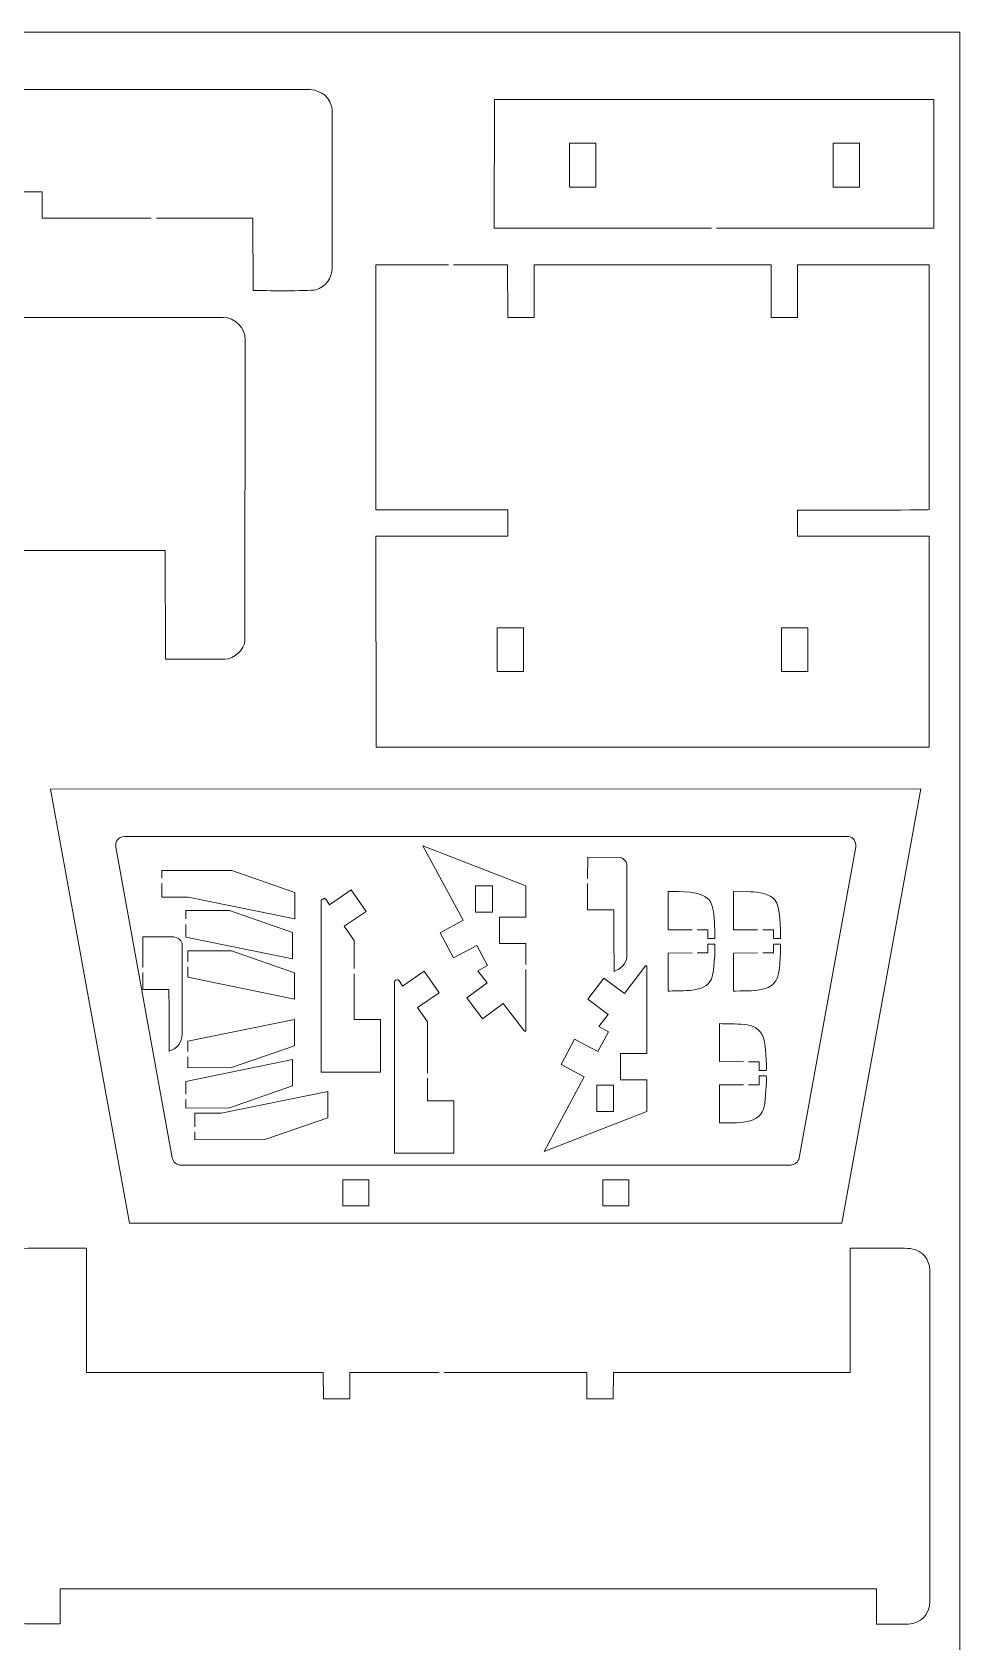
# Model space of a CAD drawing. Header units: centimetres. Extents: x -72 to 73, y -15 to 15.
# Drawn here: x -31.07 to -20.5, y -3.5 to 14.85 of the extents above; entities that cross this region are included whole.
import ezdxf

# ---------------------------------------------------------------- set-up
doc = ezdxf.new("R2010")
doc.units = ezdxf.units.CM
doc.header["$MEASUREMENT"] = 0
doc.layers.add('Camada 1', color=7, linetype='Continuous')

msp = doc.modelspace()

# ---------------------------------------------------------------- linework, layer by layer
at = {"layer": 'Camada 1', "color": 1, "lineweight": 9}
msp.add_open_spline([(-41.5, -14.85), (-41.5, -14.85), (-20.5, -14.85), (-20.5, -14.85), (-20.5, -14.85), (-20.5, -14.85), (-20.5, 14.85), (-20.5, 14.85), (-20.5, 14.85), (-20.5, 14.85), (-41.5, 14.85), (-41.5, 14.85), (-41.5, 14.85), (-41.5, 14.85), (-41.5, -14.85), (-41.5, -14.85), (-41.5, -14.85), (-41.5, -14.85), (-41.5, -14.85), (-41.5, -14.85)], degree=3, knots=[0, 0, 0, 0, 0.16666667, 0.16666667, 0.16666667, 0.16666667, 0.33333333, 0.33333333, 0.33333333, 0.33333333, 0.5, 0.5, 0.5, 0.5, 0.66666667, 0.66666667, 0.66666667, 0.66666667, 1, 1, 1, 1], dxfattribs=at)
at = {"layer": 'Camada 1', "color": 3, "lineweight": 9}
for points, knots in [([(-29.65087, 12.73196), (-29.65087, 12.73196), (-28.55124, 12.73196), (-28.55124, 12.73196), (-28.55124, 12.73196), (-28.55124, 12.73196), (-28.54828, 11.90544), (-28.54828, 11.90544), (-28.54828, 11.90544), (-28.43201, 11.90478), (-27.93787, 11.89739), (-27.83648, 11.91426), (-27.83648, 11.91426), (-27.7229, 11.94573), (-27.65414, 12.04424), (-27.64824, 12.16428), (-27.64824, 12.16428), (-27.64824, 12.16428), (-27.65118, 13.97321), (-27.65118, 13.97321), (-27.65118, 13.97321), (-27.6643, 14.09182), (-27.76641, 14.19003), (-27.9012, 14.19675), (-27.9012, 14.19675), (-27.9012, 14.19675), (-37.29879, 14.19675), (-37.29879, 14.19675), (-37.29879, 14.19675), (-37.4438, 14.19274), (-37.5427, 14.08345), (-37.55176, 13.94674), (-37.55176, 13.94674), (-37.55176, 13.94674), (-37.54587, 12.10251), (-37.54587, 12.10251), (-37.54587, 12.10251), (-37.52187, 11.99332), (-37.41976, 11.91171), (-37.30173, 11.90544), (-37.30173, 11.90544), (-37.30173, 11.90544), (-36.6517, 11.90838), (-36.6517, 11.90838), (-36.6517, 11.90838), (-36.6517, 11.90838), (-36.6517, 12.72902), (-36.6517, 12.72902), (-36.6517, 12.72902), (-36.6517, 12.72902), (-34.25157, 12.73196), (-34.25157, 12.73196), (-34.25157, 12.73196), (-34.25157, 12.73196), (-34.25157, 13.03198), (-34.25157, 13.03198), (-34.25157, 13.03198), (-34.25157, 13.03198), (-33.95155, 13.03198), (-33.95155, 13.03198), (-33.95155, 13.03198), (-33.95155, 13.03198), (-33.95155, 12.73196), (-33.95155, 12.73196), (-33.95155, 12.73196), (-33.95155, 12.73196), (-31.25139, 12.73196), (-31.25139, 12.73196), (-31.25139, 12.73196), (-31.25139, 12.73196), (-31.25139, 13.03198), (-31.25139, 13.03198), (-31.25139, 13.03198), (-31.25139, 13.03198), (-30.95137, 13.03198), (-30.95137, 13.03198), (-30.95137, 13.03198), (-30.95137, 13.03198), (-30.95137, 12.73196), (-30.95137, 12.73196), (-30.95137, 12.73196), (-30.95137, 12.73196), (-29.7097, 12.73196), (-29.7097, 12.73196)], [0, 0, 0, 0, 0.04545455, 0.04545455, 0.04545455, 0.04545455, 0.09090909, 0.09090909, 0.09090909, 0.09090909, 0.13636364, 0.13636364, 0.13636364, 0.13636364, 0.18181818, 0.18181818, 0.18181818, 0.18181818, 0.22727273, 0.22727273, 0.22727273, 0.22727273, 0.27272727, 0.27272727, 0.27272727, 0.27272727, 0.31818182, 0.31818182, 0.31818182, 0.31818182, 0.36363636, 0.36363636, 0.36363636, 0.36363636, 0.40909091, 0.40909091, 0.40909091, 0.40909091, 0.45454545, 0.45454545, 0.45454545, 0.45454545, 0.5, 0.5, 0.5, 0.5, 0.54545455, 0.54545455, 0.54545455, 0.54545455, 0.59090909, 0.59090909, 0.59090909, 0.59090909, 0.63636364, 0.63636364, 0.63636364, 0.63636364, 0.68181818, 0.68181818, 0.68181818, 0.68181818, 0.72727273, 0.72727273, 0.72727273, 0.72727273, 0.77272727, 0.77272727, 0.77272727, 0.77272727, 0.81818182, 0.81818182, 0.81818182, 0.81818182, 0.86363636, 0.86363636, 0.86363636, 0.86363636, 0.90909091, 0.90909091, 0.90909091, 0.90909091, 1, 1, 1, 1]), ([(-23.27059, 12.61613), (-23.27059, 12.61613), (-20.79691, 12.61613), (-20.79691, 12.61613), (-20.79691, 12.61613), (-20.79691, 12.61613), (-20.79691, 14.08387), (-20.79691, 14.08387), (-20.79691, 14.08387), (-20.79691, 14.08387), (-25.80015, 14.08387), (-25.80015, 14.08387), (-25.80015, 14.08387), (-25.80015, 14.08387), (-25.80309, 12.61613), (-25.80309, 12.61613), (-25.80309, 12.61613), (-25.80309, 12.61613), (-23.32941, 12.61613), (-23.32941, 12.61613)], [0, 0, 0, 0, 0.16666667, 0.16666667, 0.16666667, 0.16666667, 0.33333333, 0.33333333, 0.33333333, 0.33333333, 0.5, 0.5, 0.5, 0.5, 0.66666667, 0.66666667, 0.66666667, 0.66666667, 1, 1, 1, 1]), ([(-26.26719, 12.20016), (-26.26719, 12.20016), (-25.65304, 12.20016), (-25.65304, 12.20016), (-25.65304, 12.20016), (-25.65304, 12.20016), (-25.65009, 11.60013), (-25.65009, 11.60013), (-25.65009, 11.60013), (-25.65009, 11.60013), (-25.35008, 11.60013), (-25.35008, 11.60013), (-25.35008, 11.60013), (-25.35008, 11.60013), (-25.35008, 12.20016), (-25.35008, 12.20016), (-25.35008, 12.20016), (-25.35008, 12.20016), (-22.64991, 12.20016), (-22.64991, 12.20016), (-22.64991, 12.20016), (-22.64991, 12.20016), (-22.64991, 11.60013), (-22.64991, 11.60013), (-22.64991, 11.60013), (-22.64991, 11.60013), (-22.35284, 11.60013), (-22.35284, 11.60013), (-22.35284, 11.60013), (-22.35284, 11.60013), (-22.3499, 11.60307), (-22.3499, 11.60307), (-22.3499, 11.60307), (-22.3499, 11.60307), (-22.3499, 12.20016), (-22.3499, 12.20016), (-22.3499, 12.20016), (-22.3499, 12.20016), (-20.84981, 12.20016), (-20.84981, 12.20016), (-20.84981, 12.20016), (-20.84981, 12.20016), (-20.84981, 9.40882), (-20.84981, 9.40882), (-20.84981, 9.40882), (-20.85737, 9.40126), (-22.21784, 9.4032), (-22.3499, 9.40294), (-22.3499, 9.40294), (-22.3499, 9.40294), (-22.3499, 9.10586), (-22.3499, 9.10586), (-22.3499, 9.10586), (-22.3499, 9.10586), (-20.85275, 9.10586), (-20.85275, 9.10586), (-20.85275, 9.10586), (-20.85275, 9.10586), (-20.84981, 9.10292), (-20.84981, 9.10292), (-20.84981, 9.10292), (-20.84981, 9.10292), (-20.84981, 6.69984), (-20.84981, 6.69984), (-20.84981, 6.69984), (-20.84981, 6.69984), (-27.14724, 6.69984), (-27.14724, 6.69984), (-27.14724, 6.69984), (-27.14724, 6.69984), (-27.15019, 9.10586), (-27.15019, 9.10586), (-27.15019, 9.10586), (-27.15019, 9.10586), (-25.65009, 9.10586), (-25.65009, 9.10586), (-25.65009, 9.10586), (-25.65009, 9.10586), (-25.65009, 9.40294), (-25.65009, 9.40294), (-25.65009, 9.40294), (-25.65009, 9.40294), (-25.65304, 9.40588), (-25.65304, 9.40588), (-25.65304, 9.40588), (-25.65304, 9.40588), (-27.15019, 9.40588), (-27.15019, 9.40588), (-27.15019, 9.40588), (-27.15019, 9.40588), (-27.15019, 12.20016), (-27.15019, 12.20016), (-27.15019, 12.20016), (-27.15019, 12.20016), (-26.32602, 12.20016), (-26.32602, 12.20016)], [0, 0, 0, 0, 0.04, 0.04, 0.04, 0.04, 0.08, 0.08, 0.08, 0.08, 0.12, 0.12, 0.12, 0.12, 0.16, 0.16, 0.16, 0.16, 0.2, 0.2, 0.2, 0.2, 0.24, 0.24, 0.24, 0.24, 0.28, 0.28, 0.28, 0.28, 0.32, 0.32, 0.32, 0.32, 0.36, 0.36, 0.36, 0.36, 0.4, 0.4, 0.4, 0.4, 0.44, 0.44, 0.44, 0.44, 0.48, 0.48, 0.48, 0.48, 0.52, 0.52, 0.52, 0.52, 0.56, 0.56, 0.56, 0.56, 0.6, 0.6, 0.6, 0.6, 0.64, 0.64, 0.64, 0.64, 0.68, 0.68, 0.68, 0.68, 0.72, 0.72, 0.72, 0.72, 0.76, 0.76, 0.76, 0.76, 0.8, 0.8, 0.8, 0.8, 0.84, 0.84, 0.84, 0.84, 0.88, 0.88, 0.88, 0.88, 0.92, 0.92, 0.92, 0.92, 1, 1, 1, 1]), ([(-29.54828, 7.70245), (-29.54828, 7.70245), (-29.55122, 8.94076), (-29.55122, 8.94076), (-29.55122, 8.94076), (-29.55122, 8.94076), (-32.24843, 8.94076), (-32.24843, 8.94076), (-32.24843, 8.94076), (-32.24843, 8.94076), (-32.25138, 9.24078), (-32.25138, 9.24078), (-32.25138, 9.24078), (-32.25138, 9.24078), (-32.55139, 9.24078), (-32.55139, 9.24078), (-32.55139, 9.24078), (-32.55139, 9.24078), (-32.55139, 8.94076), (-32.55139, 8.94076), (-32.55139, 8.94076), (-32.55139, 8.94076), (-35.25155, 8.94076), (-35.25155, 8.94076), (-35.25155, 8.94076), (-35.25155, 8.94076), (-35.25155, 9.24078), (-35.25155, 9.24078), (-35.25155, 9.24078), (-35.25155, 9.24078), (-35.55155, 9.24078), (-35.55155, 9.24078), (-35.55155, 9.24078), (-35.55155, 9.24078), (-35.55155, 8.94076), (-35.55155, 8.94076), (-35.55155, 8.94076), (-35.55155, 8.94076), (-38.25173, 8.93781), (-38.25173, 8.93781), (-38.25173, 8.93781), (-38.25173, 8.93781), (-38.25173, 7.70538), (-38.25173, 7.70538), (-38.25173, 7.70538), (-38.25979, 7.69734), (-38.85827, 7.70077), (-38.91941, 7.70245), (-38.91941, 7.70245), (-39.05242, 7.70611), (-39.15701, 7.8227), (-39.1606, 7.95246), (-39.1606, 7.95246), (-39.1606, 7.95246), (-39.1606, 11.34677), (-39.1606, 11.34677), (-39.1606, 11.34677), (-39.15731, 11.48543), (-39.04981, 11.59619), (-38.90765, 11.59974), (-38.90765, 11.59974), (-38.90765, 11.59974), (-28.89236, 11.59974), (-28.89236, 11.59974), (-28.89236, 11.59974), (-28.75234, 11.59799), (-28.64274, 11.48129), (-28.6394, 11.34384), (-28.6394, 11.34384), (-28.6394, 11.34384), (-28.64234, 7.91716), (-28.64234, 7.91716), (-28.64234, 7.91716), (-28.64824, 7.81062), (-28.7666, 7.70819), (-28.87176, 7.70245), (-28.87176, 7.70245), (-28.87176, 7.70245), (-29.54828, 7.70245), (-29.54828, 7.70245)], [0, 0, 0, 0, 0.04761905, 0.04761905, 0.04761905, 0.04761905, 0.0952381, 0.0952381, 0.0952381, 0.0952381, 0.14285714, 0.14285714, 0.14285714, 0.14285714, 0.19047619, 0.19047619, 0.19047619, 0.19047619, 0.23809524, 0.23809524, 0.23809524, 0.23809524, 0.28571429, 0.28571429, 0.28571429, 0.28571429, 0.33333333, 0.33333333, 0.33333333, 0.33333333, 0.38095238, 0.38095238, 0.38095238, 0.38095238, 0.42857143, 0.42857143, 0.42857143, 0.42857143, 0.47619048, 0.47619048, 0.47619048, 0.47619048, 0.52380952, 0.52380952, 0.52380952, 0.52380952, 0.57142857, 0.57142857, 0.57142857, 0.57142857, 0.61904762, 0.61904762, 0.61904762, 0.61904762, 0.66666667, 0.66666667, 0.66666667, 0.66666667, 0.71428571, 0.71428571, 0.71428571, 0.71428571, 0.76190476, 0.76190476, 0.76190476, 0.76190476, 0.80952381, 0.80952381, 0.80952381, 0.80952381, 0.85714286, 0.85714286, 0.85714286, 0.85714286, 0.9047619, 0.9047619, 0.9047619, 0.9047619, 1, 1, 1, 1]), ([(-20.94383, 6.22514), (-20.94383, 6.22514), (-21.84388, 1.27486), (-21.84388, 1.27486), (-21.84388, 1.27486), (-21.84388, 1.27486), (-29.95611, 1.27486), (-29.95611, 1.27486), (-29.95611, 1.27486), (-29.95611, 1.27486), (-30.85617, 6.22222), (-30.85617, 6.22222), (-30.85617, 6.22222), (-30.85617, 6.22222), (-20.94383, 6.22514), (-20.94383, 6.22514)], [0, 0, 0, 0, 0.2, 0.2, 0.2, 0.2, 0.4, 0.4, 0.4, 0.4, 0.6, 0.6, 0.6, 0.6, 1, 1, 1, 1]), ([(-22.42921, 1.93666), (-22.42921, 1.93666), (-29.37078, 1.93666), (-29.37078, 1.93666), (-29.37078, 1.93666), (-29.42188, 1.93921), (-29.45881, 1.96916), (-29.47079, 2.01903), (-29.47079, 2.01903), (-29.47079, 2.01903), (-30.11495, 5.5604), (-30.11495, 5.5604), (-30.11495, 5.5604), (-30.12107, 5.62829), (-30.08627, 5.68072), (-30.01494, 5.68395), (-30.01494, 5.68395), (-30.01494, 5.68395), (-21.7674, 5.68395), (-21.7674, 5.68395), (-21.7674, 5.68395), (-21.71296, 5.67435), (-21.67977, 5.62482), (-21.68505, 5.5663), (-21.68505, 5.5663), (-21.68505, 5.5663), (-22.3292, 2.01903), (-22.3292, 2.01903), (-22.3292, 2.01903), (-22.34133, 1.96589), (-22.38215, 1.94254), (-22.42921, 1.93666)], [0, 0, 0, 0, 0.11111111, 0.11111111, 0.11111111, 0.11111111, 0.22222222, 0.22222222, 0.22222222, 0.22222222, 0.33333333, 0.33333333, 0.33333333, 0.33333333, 0.44444444, 0.44444444, 0.44444444, 0.44444444, 0.55555556, 0.55555556, 0.55555556, 0.55555556, 0.66666667, 0.66666667, 0.66666667, 0.66666667, 0.77777778, 0.77777778, 0.77777778, 0.77777778, 1, 1, 1, 1]), ([(-26.37306, -0.42766), (-26.37306, -0.42766), (-24.74844, -0.42766), (-24.74844, -0.42766), (-24.74844, -0.42766), (-24.74844, -0.42766), (-24.74844, -0.72768), (-24.74844, -0.72768), (-24.74844, -0.72768), (-24.74844, -0.72768), (-24.44844, -0.72768), (-24.44844, -0.72768), (-24.44844, -0.72768), (-24.44844, -0.72768), (-24.44548, -0.42766), (-24.44548, -0.42766), (-24.44548, -0.42766), (-24.44548, -0.42766), (-21.74827, -0.42766), (-21.74827, -0.42766), (-21.74827, -0.42766), (-21.74827, -0.42766), (-21.74827, 0.99007), (-21.74827, 0.99007), (-21.74827, 0.99007), (-21.63384, 0.99007), (-21.11984, 0.99851), (-21.04823, 0.98419), (-21.04823, 0.98419), (-20.91507, 0.95756), (-20.85203, 0.86764), (-20.83939, 0.74005), (-20.83939, 0.74005), (-20.83939, 0.74005), (-20.83939, -3.03664), (-20.83939, -3.03664), (-20.83939, -3.03664), (-20.84369, -3.18039), (-20.94169, -3.28884), (-21.08941, -3.29254), (-21.08941, -3.29254), (-21.08941, -3.29254), (-21.44825, -3.29254), (-21.44825, -3.29254), (-21.44825, -3.29254), (-21.44825, -3.29254), (-21.44825, -2.89251), (-21.44825, -2.89251), (-21.44825, -2.89251), (-21.44825, -2.89251), (-30.74879, -2.89251), (-30.74879, -2.89251), (-30.74879, -2.89251), (-30.74879, -2.89251), (-30.74879, -3.28959), (-30.74879, -3.28959), (-30.74879, -3.28959), (-30.74879, -3.28959), (-31.15176, -3.28959), (-31.15176, -3.28959), (-31.15176, -3.28959), (-31.27522, -3.2651), (-31.35063, -3.16792), (-31.3606, -3.04251), (-31.3606, -3.04251), (-31.3606, -3.04251), (-31.3606, 0.73712), (-31.3606, 0.73712), (-31.3606, 0.73712), (-31.35356, 0.8785), (-31.25241, 0.98221), (-31.11057, 0.99007), (-31.11057, 0.99007), (-31.11057, 0.99007), (-30.44879, 0.99007), (-30.44879, 0.99007), (-30.44879, 0.99007), (-30.44879, 0.99007), (-30.44879, -0.42766), (-30.44879, -0.42766), (-30.44879, -0.42766), (-30.44879, -0.42766), (-27.75156, -0.42766), (-27.75156, -0.42766), (-27.75156, -0.42766), (-27.75156, -0.42766), (-27.74862, -0.72768), (-27.74862, -0.72768), (-27.74862, -0.72768), (-27.74862, -0.72768), (-27.4486, -0.72768), (-27.4486, -0.72768), (-27.4486, -0.72768), (-27.4486, -0.72768), (-27.4486, -0.42766), (-27.4486, -0.42766), (-27.4486, -0.42766), (-27.4486, -0.42766), (-26.43188, -0.42766), (-26.43188, -0.42766)], [0, 0, 0, 0, 0.03846154, 0.03846154, 0.03846154, 0.03846154, 0.07692308, 0.07692308, 0.07692308, 0.07692308, 0.11538462, 0.11538462, 0.11538462, 0.11538462, 0.15384615, 0.15384615, 0.15384615, 0.15384615, 0.19230769, 0.19230769, 0.19230769, 0.19230769, 0.23076923, 0.23076923, 0.23076923, 0.23076923, 0.26923077, 0.26923077, 0.26923077, 0.26923077, 0.30769231, 0.30769231, 0.30769231, 0.30769231, 0.34615385, 0.34615385, 0.34615385, 0.34615385, 0.38461538, 0.38461538, 0.38461538, 0.38461538, 0.42307692, 0.42307692, 0.42307692, 0.42307692, 0.46153846, 0.46153846, 0.46153846, 0.46153846, 0.5, 0.5, 0.5, 0.5, 0.53846154, 0.53846154, 0.53846154, 0.53846154, 0.57692308, 0.57692308, 0.57692308, 0.57692308, 0.61538462, 0.61538462, 0.61538462, 0.61538462, 0.65384615, 0.65384615, 0.65384615, 0.65384615, 0.69230769, 0.69230769, 0.69230769, 0.69230769, 0.73076923, 0.73076923, 0.73076923, 0.73076923, 0.76923077, 0.76923077, 0.76923077, 0.76923077, 0.80769231, 0.80769231, 0.80769231, 0.80769231, 0.84615385, 0.84615385, 0.84615385, 0.84615385, 0.88461538, 0.88461538, 0.88461538, 0.88461538, 0.92307692, 0.92307692, 0.92307692, 0.92307692, 1, 1, 1, 1])]:
    msp.add_open_spline(points, degree=3, knots=knots, dxfattribs=at)
at = {"layer": 'Camada 1', "lineweight": 9}
for points in [[(-24.94421, 13.58384), (-24.94421, 13.58384), (-24.6442, 13.58384), (-24.6442, 13.58384), (-24.6442, 13.58384), (-24.6442, 13.58384), (-24.6442, 13.0838), (-24.6442, 13.0838), (-24.6442, 13.0838), (-24.6442, 13.0838), (-24.94421, 13.0838), (-24.94421, 13.0838), (-24.94421, 13.0838), (-24.94421, 13.0838), (-24.94421, 13.58384), (-24.94421, 13.58384)], [(-21.9411, 13.58384), (-21.9411, 13.58384), (-21.64108, 13.58384), (-21.64108, 13.58384), (-21.64108, 13.58384), (-21.64108, 13.58384), (-21.64108, 13.0838), (-21.64108, 13.0838), (-21.64108, 13.0838), (-21.64108, 13.0838), (-21.9411, 13.0838), (-21.9411, 13.0838), (-21.9411, 13.0838), (-21.9411, 13.0838), (-21.9411, 13.58384), (-21.9411, 13.58384)], [(-25.47066, 8.06169), (-25.47066, 8.06169), (-25.77069, 8.06169), (-25.77069, 8.06169), (-25.77069, 8.06169), (-25.77069, 8.06169), (-25.77069, 7.56166), (-25.77069, 7.56166), (-25.77069, 7.56166), (-25.77069, 7.56166), (-25.47066, 7.56166), (-25.47066, 7.56166), (-25.47066, 7.56166), (-25.47066, 7.56166), (-25.47066, 8.06169), (-25.47066, 8.06169)], [(-22.53226, 7.56166), (-22.53226, 7.56166), (-22.23224, 7.56166), (-22.23224, 7.56166), (-22.23224, 7.56166), (-22.23224, 7.56166), (-22.23224, 8.06169), (-22.23224, 8.06169), (-22.23224, 8.06169), (-22.23224, 8.06169), (-22.53226, 8.06169), (-22.53226, 8.06169), (-22.53226, 8.06169), (-22.53226, 8.06169), (-22.53226, 7.56166), (-22.53226, 7.56166)], [(-26.01471, 4.82214), (-26.01471, 4.82214), (-26.01471, 5.12215), (-26.01471, 5.12215), (-26.01471, 5.12215), (-26.01471, 5.12215), (-25.82352, 5.12215), (-25.82352, 5.12215), (-25.82352, 5.12215), (-25.82352, 5.12215), (-25.82352, 4.82214), (-25.82352, 4.82214), (-25.82352, 4.82214), (-25.82352, 4.82214), (-26.01471, 4.82214), (-26.01471, 4.82214)], [(-24.63522, 2.84848), (-24.63522, 2.84848), (-24.63522, 2.54846), (-24.63522, 2.54846), (-24.63522, 2.54846), (-24.63522, 2.54846), (-24.44403, 2.54846), (-24.44403, 2.54846), (-24.44403, 2.54846), (-24.44403, 2.54846), (-24.44403, 2.84848), (-24.44403, 2.84848), (-24.44403, 2.84848), (-24.44403, 2.84848), (-24.63522, 2.84848), (-24.63522, 2.84848)], [(-27.5295, 1.769), (-27.5295, 1.769), (-27.5295, 1.47193), (-27.5295, 1.47193), (-27.5295, 1.47193), (-27.43048, 1.47193), (-27.33145, 1.47193), (-27.23243, 1.47193), (-27.23243, 1.47193), (-27.23243, 1.47193), (-27.23243, 1.769), (-27.23243, 1.769), (-27.23243, 1.769), (-27.23243, 1.769), (-27.5295, 1.769), (-27.5295, 1.769)], [(-24.56756, 1.769), (-24.56756, 1.769), (-24.56756, 1.47193), (-24.56756, 1.47193), (-24.56756, 1.47193), (-24.46854, 1.47193), (-24.36951, 1.47193), (-24.27049, 1.47193), (-24.27049, 1.47193), (-24.27049, 1.47193), (-24.27049, 1.769), (-24.27049, 1.769), (-24.27049, 1.769), (-24.27049, 1.769), (-24.56756, 1.769), (-24.56756, 1.769)]]:
    msp.add_open_spline(points, degree=3, knots=[0, 0, 0, 0, 0.2, 0.2, 0.2, 0.2, 0.4, 0.4, 0.4, 0.4, 0.6, 0.6, 0.6, 0.6, 1, 1, 1, 1], dxfattribs=at)
at = {"layer": 'Camada 1', "color": 2, "lineweight": 9}
for points, knots in [([(-25.44409, 4.22561), (-25.44409, 4.22561), (-25.44409, 4.46328), (-25.44409, 4.46328), (-25.44409, 4.46328), (-25.44409, 4.46328), (-25.7441, 4.46328), (-25.7441, 4.46328), (-25.7441, 4.46328), (-25.7441, 4.46328), (-25.7441, 4.7633), (-25.7441, 4.7633), (-25.7441, 4.7633), (-25.7441, 4.7633), (-25.44409, 4.7633), (-25.44409, 4.7633), (-25.44409, 4.7633), (-25.44409, 4.7633), (-25.44409, 5.12215), (-25.44409, 5.12215), (-25.44409, 5.12215), (-25.44409, 5.12215), (-26.61474, 5.57805), (-26.61474, 5.57805), (-26.61474, 5.57805), (-26.61474, 5.57805), (-26.15883, 4.72801), (-26.15883, 4.72801), (-26.15883, 4.72801), (-26.15883, 4.72801), (-26.42061, 4.58683), (-26.42061, 4.58683), (-26.42061, 4.58683), (-26.42061, 4.58683), (-26.26767, 4.29856), (-26.26767, 4.29856), (-26.26767, 4.29856), (-26.26767, 4.29856), (-26.00294, 4.43975), (-26.00294, 4.43975), (-26.00294, 4.43975), (-26.00294, 4.43975), (-25.87941, 4.21327), (-25.87941, 4.21327), (-25.87941, 4.21327), (-25.87941, 4.21327), (-25.99118, 4.1515), (-25.99118, 4.1515), (-25.99118, 4.1515), (-25.99118, 4.1515), (-25.88529, 4.01619), (-25.88529, 4.01619), (-25.88529, 4.01619), (-25.88529, 4.01619), (-26.11471, 3.8456), (-26.11471, 3.8456), (-26.11471, 3.8456), (-26.11471, 3.8456), (-25.93529, 3.60442), (-25.93529, 3.60442), (-25.93529, 3.60442), (-25.93529, 3.60442), (-25.69999, 3.77794), (-25.69999, 3.77794), (-25.69999, 3.77794), (-25.69999, 3.77794), (-25.45879, 3.46323), (-25.45879, 3.46323), (-25.45879, 3.46323), (-25.45879, 3.46323), (-25.44409, 3.46323), (-25.44409, 3.46323), (-25.44409, 3.46323), (-25.44409, 3.46323), (-25.44409, 4.16678), (-25.44409, 4.16678)], [0, 0, 0, 0, 0.05, 0.05, 0.05, 0.05, 0.1, 0.1, 0.1, 0.1, 0.15, 0.15, 0.15, 0.15, 0.2, 0.2, 0.2, 0.2, 0.25, 0.25, 0.25, 0.25, 0.3, 0.3, 0.3, 0.3, 0.35, 0.35, 0.35, 0.35, 0.4, 0.4, 0.4, 0.4, 0.45, 0.45, 0.45, 0.45, 0.5, 0.5, 0.5, 0.5, 0.55, 0.55, 0.55, 0.55, 0.6, 0.6, 0.6, 0.6, 0.65, 0.65, 0.65, 0.65, 0.7, 0.7, 0.7, 0.7, 0.75, 0.75, 0.75, 0.75, 0.8, 0.8, 0.8, 0.8, 0.85, 0.85, 0.85, 0.85, 0.9, 0.9, 0.9, 0.9, 1, 1, 1, 1]), ([(-24.73934, 5.20451), (-24.73934, 5.20451), (-24.73816, 5.4457), (-24.73816, 5.4457), (-24.73816, 5.4457), (-24.73816, 5.4457), (-24.36167, 5.44275), (-24.36167, 5.44275), (-24.36167, 5.44275), (-24.33137, 5.4338), (-24.29775, 5.40044), (-24.29108, 5.36921), (-24.29108, 5.36921), (-24.29108, 5.36921), (-24.29108, 4.31327), (-24.29108, 4.31327), (-24.29108, 4.31327), (-24.30567, 4.22545), (-24.35826, 4.17555), (-24.43815, 4.14563), (-24.43815, 4.14563), (-24.43815, 4.14563), (-24.44109, 4.5574), (-24.44109, 4.5574), (-24.44109, 4.5574), (-24.44109, 4.5574), (-24.44109, 4.84567), (-24.44109, 4.84567), (-24.44109, 4.84567), (-24.44109, 4.84567), (-24.7411, 4.84567), (-24.7411, 4.84567), (-24.7411, 4.84567), (-24.7411, 4.84567), (-24.73963, 5.14569), (-24.73963, 5.14569)], [0, 0, 0, 0, 0.1, 0.1, 0.1, 0.1, 0.2, 0.2, 0.2, 0.2, 0.3, 0.3, 0.3, 0.3, 0.4, 0.4, 0.4, 0.4, 0.5, 0.5, 0.5, 0.5, 0.6, 0.6, 0.6, 0.6, 0.7, 0.7, 0.7, 0.7, 0.8, 0.8, 0.8, 0.8, 1, 1, 1, 1]), ([(-29.59092, 5.1458), (-29.59092, 5.1458), (-29.59092, 4.99284), (-29.59092, 4.99284), (-29.59092, 4.99284), (-29.59092, 4.99284), (-29.2909, 4.99284), (-29.2909, 4.99284), (-29.2909, 4.99284), (-29.2909, 4.99284), (-28.07613, 4.74283), (-28.07613, 4.74283), (-28.07613, 4.74283), (-28.07613, 4.74283), (-28.07613, 5.04284), (-28.07613, 5.04284), (-28.07613, 5.04284), (-28.07613, 5.04284), (-28.79381, 5.2958), (-28.79381, 5.2958), (-28.79381, 5.2958), (-28.79381, 5.2958), (-29.59092, 5.2958), (-29.59092, 5.2958), (-29.59092, 5.2958), (-29.59092, 5.2958), (-29.59092, 5.20756), (-29.59092, 5.20756)], [0, 0, 0, 0, 0.125, 0.125, 0.125, 0.125, 0.25, 0.25, 0.25, 0.25, 0.375, 0.375, 0.375, 0.375, 0.5, 0.5, 0.5, 0.5, 0.625, 0.625, 0.625, 0.625, 0.75, 0.75, 0.75, 0.75, 1, 1, 1, 1]), ([(-27.39962, 4.11946), (-27.39962, 4.11946), (-27.39962, 3.59864), (-27.39962, 3.59864), (-27.39962, 3.59864), (-27.39962, 3.59864), (-27.0996, 3.59864), (-27.0996, 3.59864), (-27.0996, 3.59864), (-27.0996, 3.59864), (-27.0996, 2.99862), (-27.0996, 2.99862), (-27.0996, 2.99862), (-27.0996, 2.99862), (-27.77317, 2.99862), (-27.77317, 2.99862), (-27.77317, 2.99862), (-27.77317, 2.99862), (-27.77317, 4.95755), (-27.77317, 4.95755), (-27.77317, 4.95755), (-27.77317, 4.95755), (-27.74375, 4.97815), (-27.74375, 4.97815), (-27.74375, 4.97815), (-27.74375, 4.97815), (-27.73199, 4.97519), (-27.73199, 4.97519), (-27.73199, 4.97519), (-27.73199, 4.97519), (-27.71728, 4.96049), (-27.71728, 4.96049), (-27.71728, 4.96049), (-27.71728, 4.96049), (-27.72316, 4.96931), (-27.72316, 4.96931), (-27.72316, 4.96931), (-27.72316, 4.96931), (-27.67905, 4.9046), (-27.67905, 4.9046), (-27.67905, 4.9046), (-27.67905, 4.9046), (-27.43197, 5.07521), (-27.43197, 5.07521), (-27.43197, 5.07521), (-27.43197, 5.07521), (-27.26137, 4.82813), (-27.26137, 4.82813), (-27.26137, 4.82813), (-27.26137, 4.82813), (-27.51139, 4.66046), (-27.51139, 4.66046), (-27.51139, 4.66046), (-27.51139, 4.66046), (-27.39962, 4.49869), (-27.39962, 4.49869), (-27.39962, 4.49869), (-27.39962, 4.49869), (-27.39962, 4.17829), (-27.39962, 4.17829)], [0, 0, 0, 0, 0.0625, 0.0625, 0.0625, 0.0625, 0.125, 0.125, 0.125, 0.125, 0.1875, 0.1875, 0.1875, 0.1875, 0.25, 0.25, 0.25, 0.25, 0.3125, 0.3125, 0.3125, 0.3125, 0.375, 0.375, 0.375, 0.375, 0.4375, 0.4375, 0.4375, 0.4375, 0.5, 0.5, 0.5, 0.5, 0.5625, 0.5625, 0.5625, 0.5625, 0.625, 0.625, 0.625, 0.625, 0.6875, 0.6875, 0.6875, 0.6875, 0.75, 0.75, 0.75, 0.75, 0.8125, 0.8125, 0.8125, 0.8125, 0.875, 0.875, 0.875, 0.875, 1, 1, 1, 1]), ([(-23.54986, 4.61917), (-23.54986, 4.61917), (-23.82047, 4.61917), (-23.82047, 4.61917), (-23.82047, 4.61917), (-23.82047, 4.61917), (-23.82341, 4.62211), (-23.82341, 4.62211), (-23.82341, 4.62211), (-23.82341, 4.62211), (-23.82341, 5.0545), (-23.82341, 5.0545), (-23.82341, 5.0545), (-23.68603, 5.0545), (-23.44796, 5.06921), (-23.35573, 4.96038), (-23.35573, 4.96038), (-23.29588, 4.88975), (-23.29602, 4.70954), (-23.29102, 4.61917), (-23.29102, 4.61917), (-23.29102, 4.61917), (-23.29102, 4.51918), (-23.29102, 4.51918), (-23.29102, 4.51918), (-23.29102, 4.51918), (-23.37044, 4.51918), (-23.37044, 4.51918), (-23.37044, 4.51918), (-23.37044, 4.51918), (-23.37044, 4.61917), (-23.37044, 4.61917), (-23.37044, 4.61917), (-23.37044, 4.61917), (-23.49103, 4.61917), (-23.49103, 4.61917)], [0, 0, 0, 0, 0.1, 0.1, 0.1, 0.1, 0.2, 0.2, 0.2, 0.2, 0.3, 0.3, 0.3, 0.3, 0.4, 0.4, 0.4, 0.4, 0.5, 0.5, 0.5, 0.5, 0.6, 0.6, 0.6, 0.6, 0.7, 0.7, 0.7, 0.7, 0.8, 0.8, 0.8, 0.8, 1, 1, 1, 1]), ([(-22.74393, 4.61917), (-22.74393, 4.61917), (-22.62334, 4.61917), (-22.62334, 4.61917), (-22.62334, 4.61917), (-22.62334, 4.61917), (-22.62334, 4.51918), (-22.62334, 4.51918), (-22.62334, 4.51918), (-22.62334, 4.51918), (-22.54098, 4.51918), (-22.54098, 4.51918), (-22.54098, 4.51918), (-22.54098, 4.62022), (-22.54205, 4.88448), (-22.60568, 4.96038), (-22.60568, 4.96038), (-22.66342, 5.02923), (-22.79623, 5.05156), (-22.88218, 5.05156), (-22.88218, 5.05156), (-22.88218, 5.05156), (-23.0763, 5.0545), (-23.0763, 5.0545), (-23.0763, 5.0545), (-23.0763, 5.0545), (-23.0763, 4.62211), (-23.0763, 4.62211), (-23.0763, 4.62211), (-23.0763, 4.62211), (-23.07336, 4.61917), (-23.07336, 4.61917), (-23.07336, 4.61917), (-23.07336, 4.61917), (-22.80275, 4.61917), (-22.80275, 4.61917)], [0, 0, 0, 0, 0.1, 0.1, 0.1, 0.1, 0.2, 0.2, 0.2, 0.2, 0.3, 0.3, 0.3, 0.3, 0.4, 0.4, 0.4, 0.4, 0.5, 0.5, 0.5, 0.5, 0.6, 0.6, 0.6, 0.6, 0.7, 0.7, 0.7, 0.7, 0.8, 0.8, 0.8, 0.8, 1, 1, 1, 1]), ([(-29.31737, 4.74283), (-29.31737, 4.74283), (-29.31737, 4.8399), (-29.31737, 4.8399), (-29.31737, 4.8399), (-29.31737, 4.8399), (-28.82029, 4.8399), (-28.82029, 4.8399), (-28.82029, 4.8399), (-28.82029, 4.8399), (-28.1026, 4.58694), (-28.1026, 4.58694), (-28.1026, 4.58694), (-28.1026, 4.58694), (-28.1026, 4.28692), (-28.1026, 4.28692), (-28.1026, 4.28692), (-28.1026, 4.28692), (-29.31737, 4.53694), (-29.31737, 4.53694), (-29.31737, 4.53694), (-29.31737, 4.53694), (-29.31737, 4.68107), (-29.31737, 4.68107)], [0, 0, 0, 0, 0.14285714, 0.14285714, 0.14285714, 0.14285714, 0.28571429, 0.28571429, 0.28571429, 0.28571429, 0.42857143, 0.42857143, 0.42857143, 0.42857143, 0.57142857, 0.57142857, 0.57142857, 0.57142857, 0.71428571, 0.71428571, 0.71428571, 0.71428571, 1, 1, 1, 1]), ([(-29.80643, 4.13169), (-29.80643, 4.13169), (-29.80643, 3.93784), (-29.80643, 3.93784), (-29.80643, 3.93784), (-29.80643, 3.93784), (-29.50935, 3.93784), (-29.50935, 3.93784), (-29.50935, 3.93784), (-29.50935, 3.93784), (-29.50641, 3.71136), (-29.50641, 3.71136), (-29.50641, 3.71136), (-29.50641, 3.71136), (-29.50641, 3.2378), (-29.50641, 3.2378), (-29.50641, 3.2378), (-29.41073, 3.2697), (-29.36182, 3.33157), (-29.3564, 3.43193), (-29.3564, 3.43193), (-29.3564, 3.43193), (-29.35934, 4.46435), (-29.35934, 4.46435), (-29.35934, 4.46435), (-29.36725, 4.50758), (-29.41609, 4.53565), (-29.45641, 4.53789), (-29.45641, 4.53789), (-29.45641, 4.53789), (-29.80643, 4.53789), (-29.80643, 4.53789), (-29.80643, 4.53789), (-29.80643, 4.53789), (-29.80643, 4.19052), (-29.80643, 4.19052)], [0, 0, 0, 0, 0.1, 0.1, 0.1, 0.1, 0.2, 0.2, 0.2, 0.2, 0.3, 0.3, 0.3, 0.3, 0.4, 0.4, 0.4, 0.4, 0.5, 0.5, 0.5, 0.5, 0.6, 0.6, 0.6, 0.6, 0.7, 0.7, 0.7, 0.7, 0.8, 0.8, 0.8, 0.8, 1, 1, 1, 1]), ([(-23.49103, 4.35739), (-23.49103, 4.35739), (-23.37044, 4.35739), (-23.37044, 4.35739), (-23.37044, 4.35739), (-23.37044, 4.35739), (-23.37044, 4.45739), (-23.37044, 4.45739), (-23.37044, 4.45739), (-23.37044, 4.45739), (-23.29102, 4.45739), (-23.29102, 4.45739), (-23.29102, 4.45739), (-23.28001, 4.41338), (-23.30372, 4.11176), (-23.32926, 4.05738), (-23.32926, 4.05738), (-23.40556, 3.89486), (-23.66765, 3.93167), (-23.80281, 3.92207), (-23.80281, 3.92207), (-23.80281, 3.92207), (-23.82341, 3.92207), (-23.82341, 3.92207), (-23.82341, 3.92207), (-23.82341, 3.92207), (-23.82341, 4.35446), (-23.82341, 4.35446), (-23.82341, 4.35446), (-23.82341, 4.35446), (-23.54986, 4.35739), (-23.54986, 4.35739)], [0, 0, 0, 0, 0.11111111, 0.11111111, 0.11111111, 0.11111111, 0.22222222, 0.22222222, 0.22222222, 0.22222222, 0.33333333, 0.33333333, 0.33333333, 0.33333333, 0.44444444, 0.44444444, 0.44444444, 0.44444444, 0.55555556, 0.55555556, 0.55555556, 0.55555556, 0.66666667, 0.66666667, 0.66666667, 0.66666667, 0.77777778, 0.77777778, 0.77777778, 0.77777778, 1, 1, 1, 1]), ([(-22.74393, 4.35739), (-22.74393, 4.35739), (-22.62334, 4.35739), (-22.62334, 4.35739), (-22.62334, 4.35739), (-22.62334, 4.35739), (-22.62334, 4.45739), (-22.62334, 4.45739), (-22.62334, 4.45739), (-22.62334, 4.45739), (-22.54098, 4.45739), (-22.54098, 4.45739), (-22.54098, 4.45739), (-22.54098, 4.35564), (-22.54286, 4.11941), (-22.59392, 4.03678), (-22.59392, 4.03678), (-22.67893, 3.89925), (-22.92025, 3.93051), (-23.05572, 3.92207), (-23.05572, 3.92207), (-23.05572, 3.92207), (-23.0763, 3.92207), (-23.0763, 3.92207), (-23.0763, 3.92207), (-23.0763, 3.92207), (-23.0763, 4.35446), (-23.0763, 4.35446), (-23.0763, 4.35446), (-23.0763, 4.35446), (-22.80275, 4.35739), (-22.80275, 4.35739)], [0, 0, 0, 0, 0.11111111, 0.11111111, 0.11111111, 0.11111111, 0.22222222, 0.22222222, 0.22222222, 0.22222222, 0.33333333, 0.33333333, 0.33333333, 0.33333333, 0.44444444, 0.44444444, 0.44444444, 0.44444444, 0.55555556, 0.55555556, 0.55555556, 0.55555556, 0.66666667, 0.66666667, 0.66666667, 0.66666667, 0.77777778, 0.77777778, 0.77777778, 0.77777778, 1, 1, 1, 1]), ([(-29.29385, 4.25457), (-29.29385, 4.25457), (-29.29385, 4.38104), (-29.29385, 4.38104), (-29.29385, 4.38104), (-29.29385, 4.38104), (-28.79675, 4.38104), (-28.79675, 4.38104), (-28.79675, 4.38104), (-28.79675, 4.38104), (-28.07907, 4.12808), (-28.07907, 4.12808), (-28.07907, 4.12808), (-28.07907, 4.12808), (-28.07907, 3.82807), (-28.07907, 3.82807), (-28.07907, 3.82807), (-28.07907, 3.82807), (-29.29385, 4.07808), (-29.29385, 4.07808), (-29.29385, 4.07808), (-29.29385, 4.07808), (-29.29385, 4.19573), (-29.29385, 4.19573)], [0, 0, 0, 0, 0.14285714, 0.14285714, 0.14285714, 0.14285714, 0.28571429, 0.28571429, 0.28571429, 0.28571429, 0.42857143, 0.42857143, 0.42857143, 0.42857143, 0.57142857, 0.57142857, 0.57142857, 0.57142857, 0.71428571, 0.71428571, 0.71428571, 0.71428571, 1, 1, 1, 1]), ([(-26.56427, 2.9279), (-26.56427, 2.9279), (-26.56427, 2.67213), (-26.56427, 2.67213), (-26.56427, 2.67213), (-26.56427, 2.67213), (-26.26425, 2.67213), (-26.26425, 2.67213), (-26.26425, 2.67213), (-26.26425, 2.67213), (-26.26425, 2.07208), (-26.26425, 2.07208), (-26.26425, 2.07208), (-26.26425, 2.07208), (-26.94077, 2.07208), (-26.94077, 2.07208), (-26.94077, 2.07208), (-26.94077, 2.07208), (-26.93783, 4.03102), (-26.93783, 4.03102), (-26.93783, 4.03102), (-26.92663, 4.05804), (-26.90001, 4.04868), (-26.89665, 4.04868), (-26.89665, 4.04868), (-26.89665, 4.04868), (-26.88194, 4.03396), (-26.88194, 4.03396), (-26.88194, 4.03396), (-26.88194, 4.03396), (-26.88782, 4.04278), (-26.88782, 4.04278), (-26.88782, 4.04278), (-26.88782, 4.04278), (-26.84664, 3.97809), (-26.84664, 3.97809), (-26.84664, 3.97809), (-26.84664, 3.97809), (-26.59957, 4.14867), (-26.59957, 4.14867), (-26.59957, 4.14867), (-26.59957, 4.14867), (-26.42897, 3.9016), (-26.42897, 3.9016), (-26.42897, 3.9016), (-26.42897, 3.9016), (-26.67605, 3.73394), (-26.67605, 3.73394), (-26.67605, 3.73394), (-26.67605, 3.73394), (-26.56427, 3.57217), (-26.56427, 3.57217), (-26.56427, 3.57217), (-26.56427, 3.57217), (-26.56427, 2.98673), (-26.56427, 2.98673)], [0, 0, 0, 0, 0.06666667, 0.06666667, 0.06666667, 0.06666667, 0.13333333, 0.13333333, 0.13333333, 0.13333333, 0.2, 0.2, 0.2, 0.2, 0.26666667, 0.26666667, 0.26666667, 0.26666667, 0.33333333, 0.33333333, 0.33333333, 0.33333333, 0.4, 0.4, 0.4, 0.4, 0.46666667, 0.46666667, 0.46666667, 0.46666667, 0.53333333, 0.53333333, 0.53333333, 0.53333333, 0.6, 0.6, 0.6, 0.6, 0.66666667, 0.66666667, 0.66666667, 0.66666667, 0.73333333, 0.73333333, 0.73333333, 0.73333333, 0.8, 0.8, 0.8, 0.8, 0.86666667, 0.86666667, 0.86666667, 0.86666667, 1, 1, 1, 1]), ([(-24.5558, 4.06915), (-24.5558, 4.06915), (-24.32049, 3.89266), (-24.32049, 3.89266), (-24.32049, 3.89266), (-24.32049, 3.89266), (-24.0793, 4.20738), (-24.0793, 4.20738), (-24.0793, 4.20738), (-24.0793, 4.20738), (-24.06459, 4.20738), (-24.06459, 4.20738), (-24.06459, 4.20738), (-24.06459, 4.20738), (-24.06459, 3.21028), (-24.06459, 3.21028), (-24.06459, 3.21028), (-24.06459, 3.21028), (-24.36461, 3.21028), (-24.36461, 3.21028), (-24.36461, 3.21028), (-24.36461, 3.21028), (-24.36461, 2.91025), (-24.36461, 2.91025), (-24.36461, 2.91025), (-24.36461, 2.91025), (-24.06459, 2.91025), (-24.06459, 2.91025), (-24.06459, 2.91025), (-24.06459, 2.91025), (-24.06459, 2.54846), (-24.06459, 2.54846), (-24.06459, 2.54846), (-24.06459, 2.54846), (-25.23525, 2.09256), (-25.23525, 2.09256), (-25.23525, 2.09256), (-25.23525, 2.09256), (-24.77934, 2.9426), (-24.77934, 2.9426), (-24.77934, 2.9426), (-24.77934, 2.9426), (-25.04112, 3.08379), (-25.04112, 3.08379), (-25.04112, 3.08379), (-25.04112, 3.08379), (-24.88817, 3.37205), (-24.88817, 3.37205), (-24.88817, 3.37205), (-24.88817, 3.37205), (-24.62345, 3.23087), (-24.62345, 3.23087), (-24.62345, 3.23087), (-24.62345, 3.23087), (-24.49992, 3.45734), (-24.49992, 3.45734), (-24.49992, 3.45734), (-24.49992, 3.45734), (-24.61169, 3.5191), (-24.61169, 3.5191), (-24.61169, 3.5191), (-24.61169, 3.5191), (-24.5058, 3.65442), (-24.5058, 3.65442), (-24.5058, 3.65442), (-24.5058, 3.65442), (-24.73522, 3.82795), (-24.73522, 3.82795), (-24.73522, 3.82795), (-24.73522, 3.82795), (-24.5558, 4.06915), (-24.5558, 4.06915)], [0, 0, 0, 0, 0.05263158, 0.05263158, 0.05263158, 0.05263158, 0.10526316, 0.10526316, 0.10526316, 0.10526316, 0.15789474, 0.15789474, 0.15789474, 0.15789474, 0.21052632, 0.21052632, 0.21052632, 0.21052632, 0.26315789, 0.26315789, 0.26315789, 0.26315789, 0.31578947, 0.31578947, 0.31578947, 0.31578947, 0.36842105, 0.36842105, 0.36842105, 0.36842105, 0.42105263, 0.42105263, 0.42105263, 0.42105263, 0.47368421, 0.47368421, 0.47368421, 0.47368421, 0.52631579, 0.52631579, 0.52631579, 0.52631579, 0.57894737, 0.57894737, 0.57894737, 0.57894737, 0.63157895, 0.63157895, 0.63157895, 0.63157895, 0.68421053, 0.68421053, 0.68421053, 0.68421053, 0.73684211, 0.73684211, 0.73684211, 0.73684211, 0.78947368, 0.78947368, 0.78947368, 0.78947368, 0.84210526, 0.84210526, 0.84210526, 0.84210526, 0.89473684, 0.89473684, 0.89473684, 0.89473684, 1, 1, 1, 1]), ([(-29.29385, 3.17215), (-29.29385, 3.17215), (-29.29385, 3.04568), (-29.29385, 3.04568), (-29.29385, 3.04568), (-29.29385, 3.04568), (-28.79675, 3.04861), (-28.79675, 3.04861), (-28.79675, 3.04861), (-28.79675, 3.04861), (-28.07907, 3.29864), (-28.07907, 3.29864), (-28.07907, 3.29864), (-28.07907, 3.29864), (-28.07907, 3.59864), (-28.07907, 3.59864), (-28.07907, 3.59864), (-28.07907, 3.59864), (-29.29385, 3.34864), (-29.29385, 3.34864), (-29.29385, 3.34864), (-29.29385, 3.34864), (-29.29385, 3.23392), (-29.29385, 3.23392)], [0, 0, 0, 0, 0.14285714, 0.14285714, 0.14285714, 0.14285714, 0.28571429, 0.28571429, 0.28571429, 0.28571429, 0.42857143, 0.42857143, 0.42857143, 0.42857143, 0.57142857, 0.57142857, 0.57142857, 0.57142857, 0.71428571, 0.71428571, 0.71428571, 0.71428571, 1, 1, 1, 1]), ([(-22.90571, 3.11615), (-22.90571, 3.11615), (-22.78511, 3.11615), (-22.78511, 3.11615), (-22.78511, 3.11615), (-22.78511, 3.11615), (-22.78511, 3.01614), (-22.78511, 3.01614), (-22.78511, 3.01614), (-22.78511, 3.01614), (-22.70569, 3.01614), (-22.70569, 3.01614), (-22.70569, 3.01614), (-22.69403, 3.05115), (-22.71672, 3.3395), (-22.73511, 3.38969), (-22.73511, 3.38969), (-22.81232, 3.60045), (-23.08059, 3.52897), (-23.23808, 3.55146), (-23.23808, 3.55146), (-23.23808, 3.55146), (-23.23808, 3.11909), (-23.23808, 3.11909), (-23.23808, 3.11909), (-23.23808, 3.11909), (-22.96453, 3.11615), (-22.96453, 3.11615)], [0, 0, 0, 0, 0.125, 0.125, 0.125, 0.125, 0.25, 0.25, 0.25, 0.25, 0.375, 0.375, 0.375, 0.375, 0.5, 0.5, 0.5, 0.5, 0.625, 0.625, 0.625, 0.625, 0.75, 0.75, 0.75, 0.75, 1, 1, 1, 1]), ([(-29.31737, 2.68682), (-29.31737, 2.68682), (-29.31737, 2.58681), (-29.31737, 2.58681), (-29.31737, 2.58681), (-29.31737, 2.58681), (-28.82029, 2.58976), (-28.82029, 2.58976), (-28.82029, 2.58976), (-28.82029, 2.58976), (-28.1026, 2.83977), (-28.1026, 2.83977), (-28.1026, 2.83977), (-28.1026, 2.83977), (-28.1026, 3.1398), (-28.1026, 3.1398), (-28.1026, 3.1398), (-28.1026, 3.1398), (-29.31737, 2.88978), (-29.31737, 2.88978), (-29.31737, 2.88978), (-29.31737, 2.88978), (-29.31737, 2.74565), (-29.31737, 2.74565)], [0, 0, 0, 0, 0.14285714, 0.14285714, 0.14285714, 0.14285714, 0.28571429, 0.28571429, 0.28571429, 0.28571429, 0.42857143, 0.42857143, 0.42857143, 0.42857143, 0.57142857, 0.57142857, 0.57142857, 0.57142857, 0.71428571, 0.71428571, 0.71428571, 0.71428571, 1, 1, 1, 1]), ([(-22.96453, 2.85142), (-22.96453, 2.85142), (-23.23808, 2.85142), (-23.23808, 2.85142), (-23.23808, 2.85142), (-23.23808, 2.85142), (-23.23808, 2.41904), (-23.23808, 2.41904), (-23.23808, 2.41904), (-23.05473, 2.41904), (-22.75632, 2.39185), (-22.72628, 2.61611), (-22.72628, 2.61611), (-22.71798, 2.6781), (-22.6928, 2.90273), (-22.70569, 2.95438), (-22.70569, 2.95438), (-22.70569, 2.95438), (-22.78511, 2.95438), (-22.78511, 2.95438), (-22.78511, 2.95438), (-22.78511, 2.95438), (-22.78511, 2.85142), (-22.78511, 2.85142), (-22.78511, 2.85142), (-22.78511, 2.85142), (-22.90571, 2.85142), (-22.90571, 2.85142)], [0, 0, 0, 0, 0.125, 0.125, 0.125, 0.125, 0.25, 0.25, 0.25, 0.25, 0.375, 0.375, 0.375, 0.375, 0.5, 0.5, 0.5, 0.5, 0.625, 0.625, 0.625, 0.625, 0.75, 0.75, 0.75, 0.75, 1, 1, 1, 1]), ([(-29.21489, 2.3161), (-29.21489, 2.3161), (-29.21489, 2.22492), (-29.21489, 2.22492), (-29.21489, 2.22492), (-29.21489, 2.22492), (-28.41779, 2.22787), (-28.41779, 2.22787), (-28.41779, 2.22787), (-28.41779, 2.22787), (-27.7001, 2.47787), (-27.7001, 2.47787), (-27.7001, 2.47787), (-27.7001, 2.47787), (-27.7001, 2.77789), (-27.7001, 2.77789), (-27.7001, 2.77789), (-27.7001, 2.77789), (-28.91488, 2.52789), (-28.91488, 2.52789), (-28.91488, 2.52789), (-28.91488, 2.52789), (-29.21489, 2.52789), (-29.21489, 2.52789), (-29.21489, 2.52789), (-29.21489, 2.52789), (-29.21489, 2.37492), (-29.21489, 2.37492)], [0, 0, 0, 0, 0.125, 0.125, 0.125, 0.125, 0.25, 0.25, 0.25, 0.25, 0.375, 0.375, 0.375, 0.375, 0.5, 0.5, 0.5, 0.5, 0.625, 0.625, 0.625, 0.625, 0.75, 0.75, 0.75, 0.75, 1, 1, 1, 1])]:
    msp.add_open_spline(points, degree=3, knots=knots, dxfattribs=at)

doc.saveas('drawing.dxf')
